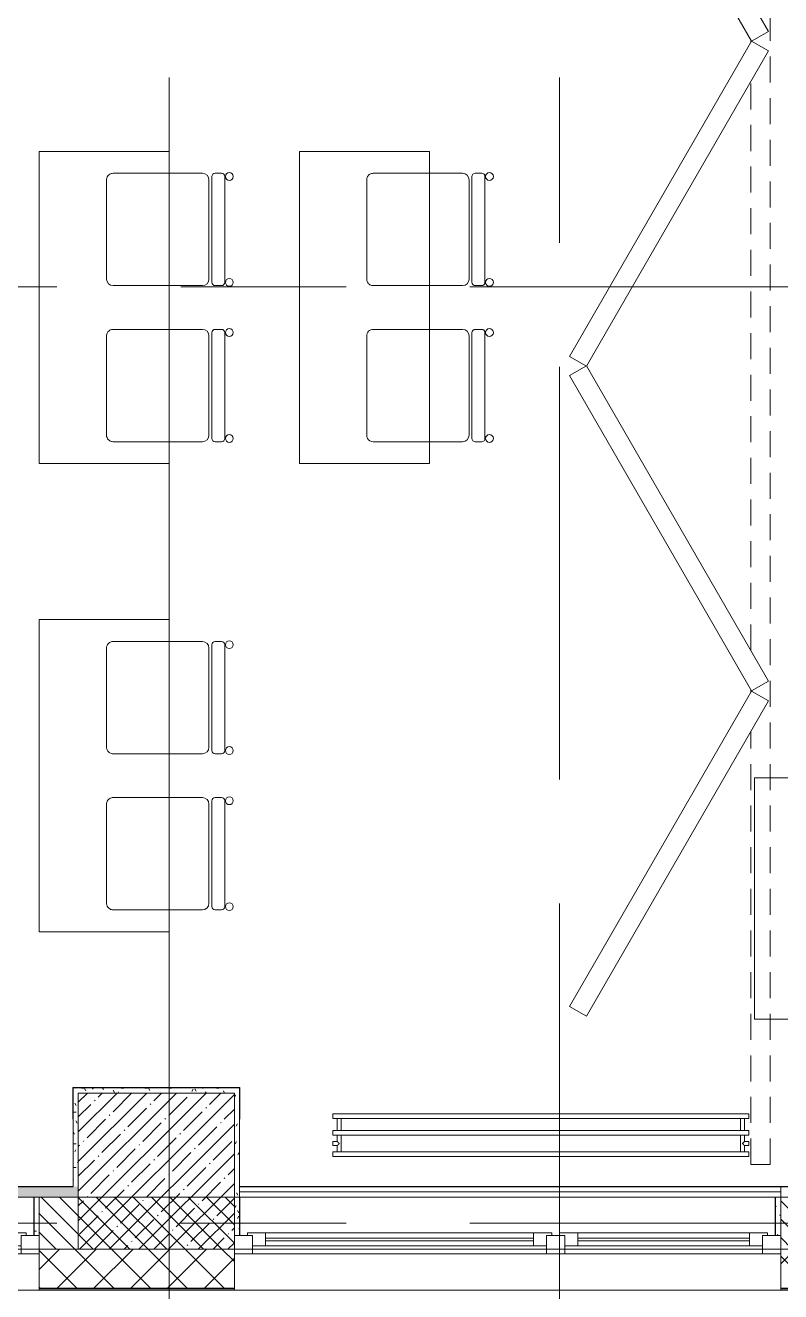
# Model space of a CAD drawing. Header units: millimetres. Extents: x -5714 to 188114, y -8553 to 29000.
# Drawn here: x 16457 to 19360, y -264 to 4605 of the extents above; entities that cross this region are included whole.
import ezdxf

# ---------------------------------------------------------------- set-up
doc = ezdxf.new("R2010")
doc.units = ezdxf.units.MM
doc.linetypes.add('200_ШТРИХ__ш1_п0_6_', pattern=[160, 100, -60])
doc.linetypes.add('Осевая', pattern=[3175, 635, -476.25, 1587.5, -476.25])
for name, color, linetype, lineweight in [('A-DOOR', 7, 'Continuous', 9), ('A-DOOR-2', 7, '200_ШТРИХ__ш1_п0_6_', 9), ('A-DOOR-FRAM', 7, 'Continuous', 13), ('A-GLAZ', 7, 'Continuous', 9), ('A-GLAZ-1', 7, 'Continuous', 13), ('A-WALL', 7, 'Continuous', 9), ('E-ELEC-FIXT-IDEN', 7, 'Continuous', 9), ('I-WALL', 7, 'Continuous', 9), ('M-EQPM', 7, 'Continuous', 9), ('S-COLS', 7, 'Continuous', 9), ('Оси', 7, 'Continuous', 9), ('Оси-2', 7, 'Осевая', 9)]:
    doc.layers.add(name, color=color, linetype=linetype, lineweight=lineweight)
for name, color, linetype, lineweight, true_color in [('A-WALL-1', 7, 'Continuous', 9, 0x3c3c3c), ('A-WALL-FNSH-1', 7, 'Continuous', 9, 0x3c3c3c), ('I-FURN-1', 7, 'Continuous', 9, 0xf0f0f0)]:
    doc.layers.add(name, color=color, linetype=linetype, lineweight=lineweight, true_color=true_color)
pattern_1 = [(0, (0, 0), (121.92, 30.48), [10.058, -81.382, 10.058, -81.382, -487.68]), (0, (0, 0), (121.92, 30.48), [-182.88, 10.058, -172.822, 10.058, -81.382, -213.36]), (0, (0, 0), (121.92, 30.48), [-457.2, 10.058, -50.902, 10.058, -142.342]), (120, (45.72, 15.24), (-87.356454, 90.345817), [10.058, -81.382, 10.058, -81.382, -487.68]), (120, (45.72, 15.24), (-87.356454, 90.345817), [-182.88, 10.058, -172.822, 10.058, -81.382, -213.36]), (120, (45.72, 15.24), (-87.356454, 90.345817), [-457.2, 10.058, -50.902, 10.058, -142.342]), (240, (60.96, 76.2), (-34.563546, -120.825817), [10.058, -81.382, 10.058, -81.382, -487.68]), (240, (60.96, 76.2), (-34.563546, -120.825817), [-182.88, 10.058, -172.822, 10.058, -81.382, -213.36]), (240, (60.96, 76.2), (-34.563546, -120.825817), [-457.2, 10.058, -50.902, 10.058, -142.342])]

# ---------------------------------------------------------------- blocks, each defined once
blk = doc.blocks.new('120_Окно_СКБ_2Ст - 120_Окно_СКБ_2Ст 2100х2500 _мал створка СЛЕВА_-22446485-План размещения напольных электротехнических лючков и розеток 3 этажа в осях 1-12')
at = {"layer": 'A-GLAZ'}
for p, q in [((1050, -57), (-1050, -57)), ((-1030, -127), (-1000, -127)), ((-930, -107), (-270, -107)), ((-270, -117), (-930, -117)), ((-200, -127), (-170, -127)), ((-100, -107), (930, -107)), ((930, -117), (-100, -117)), ((1000, -127), (1030, -127))]:
    blk.add_line(p, q, dxfattribs=at)
at = {"layer": 'A-GLAZ-1'}
for p, q in [((-1050, -127), (-1050, -57)), ((-1050, -57), (-980, -57)), ((-980, -57), (-980, -127)), ((-220, -87), (-980, -87)), ((-980, -87), (-980, -127)), ((-930, -137), (-930, -87)), ((-270, -137), (-270, -87)), ((-220, -127), (-220, -57)), ((-220, -57), (-150, -57)), ((-220, -127), (-220, -87)), ((-150, -57), (-150, -127)), ((980, -87), (-150, -87)), ((-150, -87), (-150, -127)), ((-100, -137), (-100, -87)), ((930, -137), (930, -87)), ((980, -127), (980, -57)), ((980, -57), (1050, -57)), ((980, -127), (980, -87)), ((1050, -57), (1050, -127)), ((-980, -127), (-1050, -127)), ((-980, -127), (-1000, -127)), ((-1000, -127), (-1000, -137)), ((-1000, -137), (-200, -137)), ((-200, -137), (-1000, -137)), ((-150, -127), (-220, -127)), ((-200, -127), (-220, -127)), ((-200, -137), (-200, -127)), ((-150, -127), (-170, -127)), ((-170, -127), (-170, -137)), ((-170, -137), (1000, -137)), ((1000, -137), (-170, -137)), ((1050, -127), (980, -127)), ((1000, -127), (980, -127)), ((1000, -137), (1000, -127))]:
    blk.add_line(p, q, dxfattribs=at)
blk = doc.blocks.new('120_Окно_СКБ_1Ст - 120_Окно_СКБ_1Ст 900х2500_h_-22445987-План размещения напольных электротехнических лючков и розеток 3 этажа в осях 1-12')
at = {"layer": 'A-GLAZ'}
for p, q in [((450, -57), (-450, -57)), ((-430, -127), (-400, -127)), ((-330, -107), (330, -107)), ((330, -117), (-330, -117)), ((400, -127), (430, -127))]:
    blk.add_line(p, q, dxfattribs=at)
at = {"layer": 'A-GLAZ-1'}
for p, q in [((-450, -127), (-450, -57)), ((-450, -57), (-380, -57)), ((-380, -57), (-380, -127)), ((380, -87), (-380, -87)), ((-380, -87), (-380, -127)), ((-330, -137), (-330, -87)), ((330, -137), (330, -87)), ((380, -127), (380, -57)), ((380, -57), (450, -57)), ((380, -127), (380, -87)), ((450, -57), (450, -127)), ((-380, -127), (-450, -127)), ((-380, -127), (-400, -127)), ((-400, -127), (-400, -137)), ((-400, -137), (400, -137)), ((400, -137), (-400, -137)), ((450, -127), (380, -127)), ((400, -127), (380, -127)), ((400, -137), (400, -127))]:
    blk.add_line(p, q, dxfattribs=at)
blk = doc.blocks.new('DOR__перегородка__Прямоугольная - ТП-3_ Вн_ДПГ_6820х3300h-19315679-План размещения напольных электротехнических лючков и розеток 3 этажа в осях 1-12')
at = {"layer": 'A-DOOR-2'}
for p, q in [((0, 75), (0, 0)), ((0, 75), (1664.5, 75)), ((1814.5, 75), (1826.7, 75)), ((1976.7, 75), (4163.8, 75)), ((4313.8, 75), (4325, 75)), ((0, 0), (6820, 0))]:
    blk.add_line(p, q, dxfattribs=at)
at = {"layer": 'A-DOOR-FRAM'}
for p, q in [((570.4, 706.9), (607.9, 771.8)), ((607.9, 771.8), (1820.3, 71.7)), ((1820.9, 71.7), (3033.3, 771.8)), ((3033.3, 771.8), (3070.8, 706.9)), ((3069.7, 706.9), (3107.3, 771.8)), ((3107.3, 771.8), (4319.6, 71.7)), ((4319.2, 71.7), (5531.6, 771.8)), ((1782.7, 6.7), (570.4, 706.9)), ((3070.8, 706.9), (1858.4, 6.7)), ((4282.1, 6.7), (3069.7, 706.9)), ((5569.1, 706.9), (4356.7, 6.7)), ((1820.3, 71.7), (1782.7, 6.7)), ((1858.4, 6.7), (1820.9, 71.7)), ((4319.6, 71.7), (4282.1, 6.7)), ((4356.7, 6.7), (4319.2, 71.7))]:
    blk.add_line(p, q, dxfattribs=at)
blk = doc.blocks.new('Стул Breuer - 1_9а-V59-План размещения напольных электротехнических лючков и розеток 3 этажа в осях 1-12')
at = {"layer": 'I-FURN-1'}
for p, q in [((-215.9, 215.9), (-215.9, 0)), ((190.5, 241.3), (-190.5, 241.3)), ((215.9, 0), (215.9, 215.9)), ((-215.9, 0), (-215.9, -127)), ((215.9, -127), (215.9, 0)), ((-215.9, -176.2), (-215.9, -200.8)), ((203.2, -163.5), (-203.2, -163.5)), ((-190.5, -152.4), (190.5, -152.4)), ((215.9, -200.8), (215.9, -176.2)), ((-203.2, -213.5), (203.2, -213.5))]:
    blk.add_line(p, q, dxfattribs=at)
for centre, radius, start, end in [((-190.5, 215.9), 25.4, 165, 180), ((-190.5, 215.9), 25.4, 135, 165), ((-190.5, 215.9), 25.4, 105, 135), ((-190.5, 215.9), 25.4, 90, 105), ((190.5, 215.9), 25.4, 0, 90), ((-190.5, -127), 25.4, 180, 270), ((190.5, -127), 25.4, 270, 360), ((-203.2, -176.2), 12.7, 90, 180), ((203.2, -176.2), 12.7, 360, 90), ((-203.5, -230.6), 15.1, 360, 180), ((-203.5, -230.6), 15.1, 180, 360), ((-203.2, -200.8), 12.7, 180, 270), ((203.7, -230.6), 15.1, 360, 180), ((203.7, -230.6), 15.1, 180, 360), ((203.2, -200.8), 12.7, 270, 360)]:
    blk.add_arc(centre, radius, start, end, dxfattribs=at)
blk = doc.blocks.new('Стул Breuer - 1_9а-V60-План размещения напольных электротехнических лючков и розеток 3 этажа в осях 1-12')
at = {"layer": 'I-FURN-1'}
for p, q in [((-215.9, 215.9), (-215.9, 0)), ((190.5, 241.3), (-190.5, 241.3)), ((215.9, 0), (215.9, 215.9)), ((-215.9, 0), (-215.9, -127)), ((215.9, -127), (215.9, 0)), ((-215.9, -176.2), (-215.9, -200.8)), ((203.2, -163.5), (-203.2, -163.5)), ((-190.5, -152.4), (190.5, -152.4)), ((215.9, -200.8), (215.9, -176.2)), ((-203.2, -213.5), (203.2, -213.5))]:
    blk.add_line(p, q, dxfattribs=at)
for centre, radius, start, end in [((-190.5, 215.9), 25.4, 165, 180), ((-190.5, 215.9), 25.4, 150, 165), ((-190.5, 215.9), 25.4, 105, 150), ((-190.5, 215.9), 25.4, 90, 105), ((190.5, 215.9), 25.4, 75, 90), ((190.5, 215.9), 25.4, 30, 75), ((190.5, 215.9), 25.4, 0, 30), ((-190.5, -127), 25.4, 180, 270), ((190.5, -127), 25.4, 270, 360), ((-203.2, -176.2), 12.7, 90, 180), ((203.2, -176.2), 12.7, 360, 90), ((-203.5, -230.6), 15.1, 360, 180), ((-203.5, -230.6), 15.1, 180, 360), ((-203.2, -200.8), 12.7, 180, 270), ((203.7, -230.6), 15.1, 360, 180), ((203.7, -230.6), 15.1, 180, 360), ((203.2, -200.8), 12.7, 270, 360)]:
    blk.add_arc(centre, radius, start, end, dxfattribs=at)
blk = doc.blocks.new('Стул Breuer - 1_9а-V67-План размещения напольных электротехнических лючков и розеток 3 этажа в осях 1-12')
at = {"layer": 'I-FURN-1'}
for p, q in [((-215.9, 215.9), (-215.9, 0)), ((190.5, 241.3), (-190.5, 241.3)), ((215.9, 0), (215.9, 215.9)), ((-215.9, 0), (-215.9, -127)), ((215.9, -127), (215.9, 0)), ((-215.9, -176.2), (-215.9, -200.8)), ((203.2, -163.5), (-203.2, -163.5)), ((-190.5, -152.4), (190.5, -152.4)), ((215.9, -200.8), (215.9, -176.2)), ((-203.2, -213.5), (203.2, -213.5))]:
    blk.add_line(p, q, dxfattribs=at)
for centre, radius, start, end in [((-190.5, 215.9), 25.4, 90, 180), ((190.5, 215.9), 25.4, 75, 90), ((190.5, 215.9), 25.4, 30, 75), ((190.5, 215.9), 25.4, 0, 30), ((-190.5, -127), 25.4, 180, 270), ((190.5, -127), 25.4, 270, 360), ((-203.2, -176.2), 12.7, 90, 180), ((203.2, -176.2), 12.7, 360, 90), ((-203.5, -230.6), 15.1, 360, 180), ((-203.5, -230.6), 15.1, 180, 360), ((-203.2, -200.8), 12.7, 180, 270), ((203.7, -230.6), 15.1, 360, 180), ((203.7, -230.6), 15.1, 180, 360), ((203.2, -200.8), 12.7, 270, 360)]:
    blk.add_arc(centre, radius, start, end, dxfattribs=at)
blk = doc.blocks.new('Стул Breuer - 1_9а-V68-План размещения напольных электротехнических лючков и розеток 3 этажа в осях 1-12')
at = {"layer": 'I-FURN-1'}
for p, q in [((-215.9, 215.9), (-215.9, 0)), ((190.5, 241.3), (-190.5, 241.3)), ((215.9, 0), (215.9, 215.9)), ((-215.9, 0), (-215.9, -127)), ((215.9, -127), (215.9, 0)), ((-215.9, -176.2), (-215.9, -200.8)), ((203.2, -163.5), (-203.2, -163.5)), ((-190.5, -152.4), (190.5, -152.4)), ((215.9, -200.8), (215.9, -176.2)), ((-203.2, -213.5), (203.2, -213.5))]:
    blk.add_line(p, q, dxfattribs=at)
for centre, radius, start, end in [((-190.5, 215.9), 25.4, 165, 180), ((-190.5, 215.9), 25.4, 150, 165), ((-190.5, 215.9), 25.4, 135, 150), ((-190.5, 215.9), 25.4, 90, 135), ((190.5, 215.9), 25.4, 75, 90), ((190.5, 215.9), 25.4, 30, 75), ((190.5, 215.9), 25.4, 15, 30), ((190.5, 215.9), 25.4, 0, 15), ((-190.5, -127), 25.4, 180, 270), ((190.5, -127), 25.4, 270, 360), ((-203.2, -176.2), 12.7, 90, 180), ((203.2, -176.2), 12.7, 360, 90), ((-203.5, -230.6), 15.1, 360, 180), ((-203.5, -230.6), 15.1, 180, 360), ((-203.2, -200.8), 12.7, 180, 270), ((203.7, -230.6), 15.1, 360, 180), ((203.7, -230.6), 15.1, 180, 360), ((203.2, -200.8), 12.7, 270, 360)]:
    blk.add_arc(centre, radius, start, end, dxfattribs=at)
blk = doc.blocks.new('Стул Breuer - 1_9а-V69-План размещения напольных электротехнических лючков и розеток 3 этажа в осях 1-12')
at = {"layer": 'I-FURN-1'}
for p, q in [((-215.9, 215.9), (-215.9, 0)), ((190.5, 241.3), (-190.5, 241.3)), ((215.9, 0), (215.9, 215.9)), ((-215.9, 0), (-215.9, -127)), ((215.9, -127), (215.9, 0)), ((-215.9, -176.2), (-215.9, -200.8)), ((203.2, -163.5), (-203.2, -163.5)), ((-190.5, -152.4), (190.5, -152.4)), ((215.9, -200.8), (215.9, -176.2)), ((-203.2, -213.5), (203.2, -213.5))]:
    blk.add_line(p, q, dxfattribs=at)
for centre, radius, start, end in [((-190.5, 215.9), 25.4, 165, 180), ((-190.5, 215.9), 25.4, 150, 165), ((-190.5, 215.9), 25.4, 135, 150), ((-190.5, 215.9), 25.4, 120, 135), ((-190.5, 215.9), 25.4, 105, 120), ((-190.5, 215.9), 25.4, 90, 105), ((190.5, 215.9), 25.4, 75, 90), ((190.5, 215.9), 25.4, 60, 75), ((190.5, 215.9), 25.4, 45, 60), ((190.5, 215.9), 25.4, 30, 45), ((190.5, 215.9), 25.4, 15, 30), ((190.5, 215.9), 25.4, 0, 15), ((-190.5, -127), 25.4, 180, 270), ((190.5, -127), 25.4, 270, 360), ((-203.2, -176.2), 12.7, 90, 180), ((203.2, -176.2), 12.7, 360, 90), ((-203.5, -230.6), 15.1, 360, 180), ((-203.5, -230.6), 15.1, 180, 360), ((-203.2, -200.8), 12.7, 180, 270), ((203.7, -230.6), 15.1, 360, 180), ((203.7, -230.6), 15.1, 180, 360), ((203.2, -200.8), 12.7, 270, 360)]:
    blk.add_arc(centre, radius, start, end, dxfattribs=at)
blk = doc.blocks.new('Стул Breuer - 1_9а-V46-План размещения напольных электротехнических лючков и розеток 3 этажа в осях 1-12')
at = {"layer": 'I-FURN-1'}
for p, q in [((-215.9, 215.9), (-215.9, 0)), ((190.5, 241.3), (-190.5, 241.3)), ((215.9, 0), (215.9, 215.9)), ((-215.9, 0), (-215.9, -127)), ((215.9, -127), (215.9, 0)), ((-215.9, -176.2), (-215.9, -200.8)), ((203.2, -163.5), (-203.2, -163.5)), ((-190.5, -152.4), (190.5, -152.4)), ((215.9, -200.8), (215.9, -176.2)), ((-203.2, -213.5), (203.2, -213.5))]:
    blk.add_line(p, q, dxfattribs=at)
for centre, radius, start, end in [((-190.5, 215.9), 25.4, 120, 180), ((-190.5, 215.9), 25.4, 105, 120), ((-190.5, 215.9), 25.4, 90, 105), ((190.5, 215.9), 25.4, 0, 90), ((-190.5, -127), 25.4, 180, 270), ((190.5, -127), 25.4, 270, 360), ((-203.2, -176.2), 12.7, 90, 180), ((203.2, -176.2), 12.7, 360, 90), ((-203.5, -230.6), 15.1, 360, 180), ((-203.5, -230.6), 15.1, 180, 360), ((-203.2, -200.8), 12.7, 180, 270), ((203.7, -230.6), 15.1, 360, 180), ((203.7, -230.6), 15.1, 180, 360), ((203.2, -200.8), 12.7, 270, 360)]:
    blk.add_arc(centre, radius, start, end, dxfattribs=at)
blk = doc.blocks.new('Стол базовый прямоугольный - 1_6-26174022-План размещения напольных электротехнических лючков и розеток 3 этажа в осях 1-12')
at = {"layer": 'I-FURN-1'}
for p, q in [((600, 250), (-600, 250)), ((-600, 250), (-600, -250)), ((600, -250), (600, 250)), ((-600, -250), (600, -250))]:
    blk.add_line(p, q, dxfattribs=at)
blk = doc.blocks.new('radiator_prado_classic_z_tip_30_po exemplyaru - Classic Z Тип 30-500-30677899-План размещения напольных электротехнических лючков и розеток 3 этажа в осях 1-12')
at = {"layer": 'M-EQPM'}
for p, q in [((0, 228), (0, 210)), ((1600, 228), (0, 228)), ((0, 210), (1600, 210)), ((17.5, 210), (17.5, 164)), ((32.5, 164), (32.5, 210)), ((1567.5, 210), (1567.5, 164)), ((1582.5, 164), (1582.5, 210)), ((1600, 210), (1600, 228)), ((1600, 164), (0, 164)), ((0, 164), (0, 146)), ((1600, 146), (1600, 164)), ((0, 146), (1600, 146)), ((17.5, 121.5), (0, 121.5)), ((17.5, 121.5), (0, 121.5)), ((0, 121.5), (0, 121.2)), ((0, 106.5), (0, 121.5)), ((0, 121.2), (0, 121.2)), ((0, 106.8), (0, 106.5)), ((0, 106.8), (0, 106.8)), ((0, 106.5), (17.5, 106.5)), ((0, 106.5), (17.5, 106.5)), ((17.5, 146), (17.5, 121.5)), ((17.5, 106.5), (17.5, 82)), ((32.5, 82), (32.5, 146)), ((1567.5, 146), (1567.5, 82)), ((1582.5, 121.5), (1582.5, 146)), ((1600, 121.5), (1582.5, 121.5)), ((1600, 121.5), (1582.5, 121.5)), ((1582.5, 82), (1582.5, 106.5)), ((1582.5, 106.5), (1600, 106.5)), ((1582.5, 106.5), (1600, 106.5)), ((1600, 121.5), (1600, 106.5)), ((1600, 121.2), (1600, 121.5)), ((1600, 121.5), (1600, 121.2)), ((1600, 121.2), (1600, 121.5)), ((1600, 106.5), (1600, 106.8)), ((1600, 106.8), (1600, 106.5)), ((1600, 106.5), (1600, 106.8)), ((1600, 82), (0, 82)), ((0, 82), (0, 64)), ((1600, 64), (0, 64)), ((1600, 64), (1600, 82))]:
    blk.add_line(p, q, dxfattribs=at)
for points, knots in [([(25, 114), (24.5, 114.5), (23.6, 115.4), (22.4, 116.6), (21.6, 117.4), (21.1, 117.9), (20.8, 118.2), (20.5, 118.5), (20.2, 118.8), (19.8, 119.1), (19.6, 119.4), (19.3, 119.7), (19, 120), (18.7, 120.3), (18.5, 120.5), (18.3, 120.7), (18.1, 120.9), (17.9, 121.1), (17.8, 121.2), (17.7, 121.3), (17.5, 121.5), (17.5, 121.5), (17.5, 121.5)], [0, 0, 0, 0, 0.142857, 0.285714, 0.357143, 0.392857, 0.428571, 0.464286, 0.5, 0.535714, 0.571429, 0.607143, 0.642857, 0.678571, 0.714286, 0.75, 0.785714, 0.821429, 0.857143, 0.892857, 0.928571, 1, 1, 1, 1]), ([(17.5, 106.5), (17.5, 106.5), (17.5, 106.5), (17.7, 106.7), (17.8, 106.8), (17.9, 106.9), (18.1, 107.1), (18.3, 107.3), (18.5, 107.5), (18.7, 107.7), (19, 108), (19.3, 108.3), (19.6, 108.6), (19.8, 108.9), (20.3, 109.3), (20.7, 109.7), (21.1, 110.1), (21.6, 110.6), (22.4, 111.4), (23.6, 112.6), (24.5, 113.5), (25, 114)], [0, 0, 0, 0, 0.071429, 0.107143, 0.142857, 0.178571, 0.214286, 0.25, 0.285714, 0.321429, 0.357143, 0.392857, 0.428571, 0.464286, 0.5, 0.571429, 0.607143, 0.642857, 0.714286, 0.857143, 1, 1, 1, 1]), ([(1575, 114), (1575.5, 114.5), (1576.4, 115.4), (1577.6, 116.6), (1578.4, 117.4), (1578.9, 117.9), (1579.2, 118.2), (1579.5, 118.5), (1579.8, 118.8), (1580.1, 119.2), (1580.4, 119.4), (1580.7, 119.7), (1581, 120), (1581.3, 120.3), (1581.5, 120.5), (1581.7, 120.7), (1581.9, 120.9), (1582.1, 121.1), (1582.2, 121.2), (1582.3, 121.3), (1582.5, 121.5), (1582.5, 121.5), (1582.5, 121.5)], [0, 0, 0, 0, 0.142857, 0.285714, 0.357143, 0.392857, 0.428571, 0.464286, 0.5, 0.535714, 0.571429, 0.607143, 0.642857, 0.678571, 0.714286, 0.75, 0.785714, 0.821429, 0.857143, 0.892857, 0.928571, 1, 1, 1, 1]), ([(1582.5, 106.5), (1582.5, 106.5), (1582.5, 106.5), (1582.3, 106.7), (1582.2, 106.8), (1582.1, 106.9), (1581.9, 107.1), (1581.7, 107.3), (1581.5, 107.5), (1581.3, 107.7), (1581, 108), (1580.7, 108.3), (1580.4, 108.6), (1580.1, 108.8), (1579.7, 109.3), (1579.3, 109.7), (1578.9, 110.1), (1578.4, 110.6), (1577.6, 111.4), (1576.4, 112.6), (1575.5, 113.5), (1575, 114)], [0, 0, 0, 0, 0.071429, 0.107143, 0.142857, 0.178571, 0.214286, 0.25, 0.285714, 0.321429, 0.357143, 0.392857, 0.428571, 0.464286, 0.5, 0.571429, 0.607143, 0.642857, 0.714286, 0.857143, 1, 1, 1, 1])]:
    blk.add_open_spline(points, degree=3, knots=knots, dxfattribs=at)

msp = doc.modelspace()

# ---------------------------------------------------------------- hatches: boundary and pattern name
at = {"layer": 'A-WALL'}
h = msp.add_hatch(dxfattribs=at)
h.set_pattern_fill('FP_7', color=256, style=0, pattern_type=2)
h.set_pattern_definition([(135, (0, 0), (-35.35534, -35.35534), [])])
h.paths.add_polyline_path([(37423, -100), (37990, -100), (37990, 100), (37423, 100)])
h.paths.add_polyline_path([(36523, -100), (36523, 100), (35970, 100), (35970, -100), (36067.3, -100)])
h.paths.add_polyline_path([(33870, -100), (33870, 100), (33610, 100), (33610, -100)])
h.paths.add_polyline_path([(32110, -100), (32110, 100), (30882.8, 100), (30882.8, -100), (32028.8, -100)])
h.paths.add_polyline_path([(29982.8, -100), (29982.8, 100), (29809.7, 100), (29809.7, -100)])
h.paths.add_polyline_path([(26160, -100), (26409.7, -100), (26409.7, 100), (26160, 100), (26160, -41.2)])
h.paths.add_polyline_path([(25298.1, -100), (25560, -100), (25560, 100), (24810, 100), (24810, -100)])
h.paths.add_polyline_path([(22710, -100), (22710, 100), (22510, 100), (22510, -100), (22605.8, -100)])
h.paths.add_polyline_path([(20710, -100), (20710, 100), (19360, 100), (19360, -100), (19913.5, -100)])
h.paths.add_polyline_path([(21910, -100), (21910, 100), (21610, 100), (21610, -100)])
h.paths.add_polyline_path([(16510, -100), (17260, -100), (17260, 100), (16510, 100)])
h.paths.add_polyline_path([(15610, -100), (15610, 100), (14860, 100), (14860, -100)])
h.paths.add_polyline_path([(12010, -100), (12160, -100), (12160, 100), (12010, 100)])
h.paths.add_polyline_path([(11110, -100), (11110, 100), (10359.7, 100), (10359.7, -100)])
h.paths.add_polyline_path([(7660, -100), (7660, 100), (6830, 100), (6830, -100)])
h = msp.add_hatch(dxfattribs=at)
h.set_pattern_fill('FP_9', color=256, style=0, pattern_type=2)
h.set_pattern_definition([(45, (0, 0), (-70.71068, 70.71068), []), (135, (0, 0), (-70.71068, -70.71068), [])])
h.paths.add_polyline_path([(37990, -250), (38282.7, -250), (38282.7, -100), (37423, -100), (37423, -250)])
h.paths.add_polyline_path([(36067.3, -250), (36523, -250), (36523, -100), (35970, -100), (35970, -250)])
h.paths.add_polyline_path([(33870, -250), (33870, -100), (33010, -100), (33010, -250), (33610, -250)])
h.paths.add_polyline_path([(32110, -250), (32110, -100), (30882.8, -100), (30882.8, -250), (32028.8, -250)])
h.paths.add_polyline_path([(29809.7, -250), (29982.8, -250), (29982.8, -100), (29209.7, -100), (29209.7, -250)])
h.paths.add_polyline_path([(26160, -250), (26409.7, -250), (26409.7, -100), (24810, -100), (24810, -250), (25560, -250)])
h.paths.add_polyline_path([(22710, -250), (22710, -100), (21610, -100), (21610, -250), (22605.8, -250)])
h.paths.add_polyline_path([(20710, -250), (20710, -100), (19360, -100), (19360, -250), (19913.5, -250)])
h.paths.add_polyline_path([(15610, -250), (15610, -100), (14860, -100), (14860, -250)])
h.paths.add_polyline_path([(17221.2, -250), (17260, -250), (17260, -100), (16510, -100), (16510, -250)])
h.paths.add_polyline_path([(12760, -250), (12760, -100), (12010, -100), (12010, -250)])
h.paths.add_polyline_path([(10359.7, -250), (11110, -250), (11110, -100), (10359.7, -100)])
h.paths.add_polyline_path([(8259.7, -250), (8259.7, -100), (6830, -100), (6830, -250)])
h.paths.add_polyline_path([(3730, -250), (3730, -100), (-260, -100), (-260, -250), (1067.4, -250)])
at = {"layer": 'I-WALL'}
h = msp.add_hatch(dxfattribs=at)
h.set_pattern_fill('FP_35', color=256, style=0, pattern_type=2)
h.set_pattern_definition(pattern_1)
h.paths.add_polyline_path([(16640, 140), (16660, 140), (16660, 520), (16640, 520), (16640, 141)])
h = msp.add_hatch(dxfattribs=at)
h.set_pattern_fill('FP_35', color=256, style=0, pattern_type=2)
h.set_pattern_definition(pattern_1)
h.paths.add_polyline_path([(17260, 500), (17280, 500), (17280, 520), (16660, 520), (16660, 500), (17221.2, 500)])
h = msp.add_hatch(dxfattribs=at)
h.set_pattern_fill('FP_35', color=256, style=0, pattern_type=2)
h.set_pattern_definition(pattern_1)
h.paths.add_polyline_path([(17280, 100), (17280, 500), (17260, 500), (17260, 100)])
h = msp.add_hatch(dxfattribs=at)
h.set_pattern_fill('FP_35', color=256, style=0, pattern_type=2)
h.set_pattern_definition(pattern_1)
h.paths.add_polyline_path([(16660, 100), (16660, 140), (12760, 140), (12760, 100), (14528.9, 100)])
h = msp.add_hatch(dxfattribs=at)
h.set_pattern_fill('FP_35', color=256, style=0, pattern_type=2)
h.set_pattern_definition(pattern_1)
h.paths.add_polyline_path([(16510, -48), (16510, 100), (16490, 100), (16490, -48)])
h = msp.add_hatch(dxfattribs=at)
h.set_pattern_fill('FP_35', color=256, style=0, pattern_type=2)
h.set_pattern_definition(pattern_1)
h.paths.add_polyline_path([(17280, -48), (17280, 100), (17260, 100), (17260, -48)])
h = msp.add_hatch(dxfattribs=at)
h.set_pattern_fill('FP_35', color=256, style=0, pattern_type=2)
h.set_pattern_definition(pattern_1)
h.paths.add_polyline_path([(19360, -48), (19360, 100), (19340, 100), (19340, -48)])
at = {"layer": 'S-COLS'}
h = msp.add_hatch(dxfattribs=at)
h.set_pattern_fill('FP_10', color=256, style=0, pattern_type=2)
h.set_pattern_definition([(45, (0, 0), (-57.02463, 57.02463), []), (45, (57.025, 0), (-57.02463, 57.02463), [100.806, -20.161, 3.353, -16.808])])
h.paths.add_polyline_path([(16660, -100), (17260, -100), (17260, 500), (16660, 500), (16660, 153.1)])

# ---------------------------------------------------------------- linework, layer by layer
at = {"layer": 'A-WALL'}
for p, q in [((16510, 140), (16640, 140)), ((20730, 100), (19340, 100)), ((12010, -100), (21910, -100)), ((16510, -258), (15610, -258)), ((16510, -250), (17260, -250)), ((16510, -253), (17260, -253)), ((19360, -258), (17260, -258)), ((19360, -250), (20710, -250)), ((19360, -253), (20710, -253))]:
    msp.add_line(p, q, dxfattribs=at)
at = {"layer": 'A-WALL-1'}
for p, q in [((17280, 520), (16640, 520)), ((16660, 100), (16660, 500)), ((16660, 500), (17260, 500)), ((17260, 500), (17260, 100)), ((16640, 400), (16640, 140)), ((17280, 100), (17280, 400)), ((16510, 140), (12760, 140)), ((12781, 100), (17280, 100)), ((16490, 100), (16490, -48)), ((16510, -250), (16510, 100)), ((17260, 100), (17260, -250)), ((17280, -48), (17280, 100)), ((19340, 100), (19340, -48)), ((19360, 140), (19360, -250)), ((20710, 140), (19360, 140)), ((16490, -48), (16510, -48)), ((17260, -48), (17280, -48)), ((19340, -48), (19360, -48))]:
    msp.add_line(p, q, dxfattribs=at)
at = {"layer": 'A-WALL-FNSH-1'}
for p, q in [((16639, 521), (16639, 400)), ((17281, 521), (16639, 521)), ((16640, 400), (16640, 520)), ((17280, 520), (17280, 400)), ((17281, 400), (17281, 521)), ((16639, 400), (16640, 400)), ((17280, 400), (17281, 400)), ((16489, 100), (16489, -48)), ((16640, 141), (16510, 141)), ((16510, 141), (16510, 140)), ((17281, 100), (17280, 100)), ((17281, -48), (17281, 100)), ((19340, 100), (19339, 100)), ((19339, 100), (19339, -48)), ((20710, 141), (19360, 141)), ((19360, 141), (19360, 140)), ((16489, -48), (16490, -48)), ((17280, -48), (17281, -48)), ((19339, -48), (19340, -48)), ((16510, -250), (16510, -258)), ((16510, -258), (17260, -258)), ((17260, -258), (17260, -250)), ((19360, -250), (19360, -258)), ((19360, -258), (20710, -258))]:
    msp.add_line(p, q, dxfattribs=at)
at = {"layer": 'E-ELEC-FIXT-IDEN', "flags": 128}
msp.add_lwpolyline([(19259.3, 1712), (20679.7, 1712), (20679.7, 784), (19259.3, 784)], close=True, dxfattribs=at)
at = {"layer": 'I-WALL'}
for p, q in [((15610, 141), (16510, 141)), ((17280, 141), (19360, 141)), ((17280, 140), (19360, 140)), ((17280, 120), (19360, 120)), ((19339, 100), (17281, 100))]:
    msp.add_line(p, q, dxfattribs=at)
at = {"layer": 'S-COLS'}
for p, q in [((17260, 500), (16660, 500)), ((16660, 500), (16660, -100)), ((17260, -100), (17260, 500)), ((16660, -100), (17260, -100))]:
    msp.add_line(p, q, dxfattribs=at)
at = {"layer": 'Оси'}
for p, q in [((17010, -1906.3), (17010, 593.7)), ((18510, -1906.3), (18510, 593.7))]:
    msp.add_line(p, q, dxfattribs=at)
at = {"layer": 'Оси-2'}
for p, q in [((17010, 593.7), (17010, 24898.1)), ((18510, 593.7), (18510, 24898.1)), ((-1995.5, 3600), (36260, 3600)), ((-1995.5, 0), (36260, 0))]:
    msp.add_line(p, q, dxfattribs=at)

# ---------------------------------------------------------------- block references
at = {"layer": 'A-DOOR', "rotation": 89.99999999999955}
msp.add_blockref('DOR__перегородка__Прямоугольная - ТП-3_ Вн_ДПГ_6820х3300h-19315679-План размещения напольных электротехнических лючков и розеток 3 этажа в осях 1-12', (19320, 225), dxfattribs=at)
at = {"layer": 'A-GLAZ', "rotation": 180}
for name, p in [('120_Окно_СКБ_1Ст - 120_Окно_СКБ_1Ст 900х2500_h_-22445987-План размещения напольных электротехнических лючков и розеток 3 этажа в осях 1-12', (16060, -175)), ('120_Окно_СКБ_2Ст - 120_Окно_СКБ_2Ст 2100х2500 _мал створка СЛЕВА_-22446485-План размещения напольных электротехнических лючков и розеток 3 этажа в осях 1-12', (18310, -175))]:
    msp.add_blockref(name, p, dxfattribs=at)
at = {"layer": 'I-FURN-1'}
for name, p, rotation in [('Стол базовый прямоугольный - 1_6-26174022-План размещения напольных электротехнических лючков и розеток 3 этажа в осях 1-12', (16760, 3520.1), 269.9999999999999), ('Стол базовый прямоугольный - 1_6-26174022-План размещения напольных электротехнических лючков и розеток 3 этажа в осях 1-12', (17760, 3520.1), 269.9999999999999), ('Стул Breuer - 1_9а-V67-План размещения напольных электротехнических лючков и розеток 3 этажа в осях 1-12', (17010, 3820.1), 89.99999999999959), ('Стул Breuer - 1_9а-V69-План размещения напольных электротехнических лючков и розеток 3 этажа в осях 1-12', (18010, 3820.1), 89.99999999999959), ('Стул Breuer - 1_9а-V68-План размещения напольных электротехнических лючков и розеток 3 этажа в осях 1-12', (17010, 3220.1), 89.99999999999959), ('Стул Breuer - 1_9а-V46-План размещения напольных электротехнических лючков и розеток 3 этажа в осях 1-12', (18010, 3220.1), 89.99999999999959), ('Стол базовый прямоугольный - 1_6-26174022-План размещения напольных электротехнических лючков и розеток 3 этажа в осях 1-12', (16760, 1720.1), 269.9999999999999), ('Стул Breuer - 1_9а-V59-План размещения напольных электротехнических лючков и розеток 3 этажа в осях 1-12', (17010, 2020.1), 89.99999999999959), ('Стул Breuer - 1_9а-V60-План размещения напольных электротехнических лючков и розеток 3 этажа в осях 1-12', (17010, 1420.1), 89.99999999999959)]:
    msp.add_blockref(name, p, dxfattribs=dict(at, rotation=rotation))
at = {"layer": 'M-EQPM'}
msp.add_blockref('radiator_prado_classic_z_tip_30_po exemplyaru - Classic Z Тип 30-500-30677899-План размещения напольных электротехнических лючков и розеток 3 этажа в осях 1-12', (17638.2, 192), dxfattribs=at)

doc.saveas('drawing.dxf')
